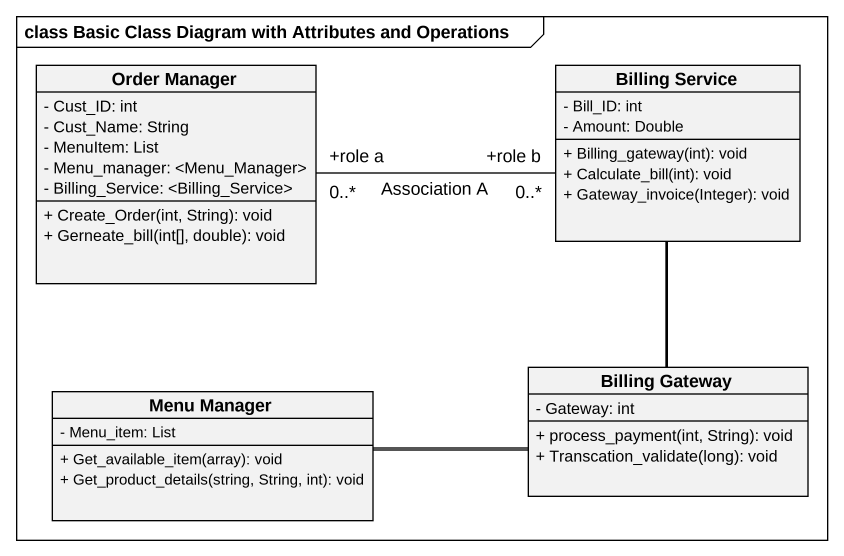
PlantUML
@startuml
mainframe class Basic Class Diagram with Attributes and Operations
hide circle
hide empty members
skinparam classAttributeIconSize 0
class "Order Manager" as Order_Manager {
  - Cust_ID: int
  - Cust_Name: String
  - MenuItem: List
  - Menu_manager: <Menu_Manager>
  - Billing_Service: <Billing_Service>
  + Create_Order(int, String): void
  + Gerneate_bill(int[], double): void
}
class "Billing Service" as Billing_Service {
  - Bill_ID: int
  - Amount: Double
  + Billing_gateway(int): void
  + Calculate_bill(int): void
  + Gateway_invoice(Integer): void
}
class "Billing Gateway" as Billing_Gateway {
  - Gateway: int
  + process_payment(int, String): void
  + Transcation_validate(long): void
}
class "Menu Manager" as Menu_Manager {
  - Menu_item: List
  + Get_available_item(array): void
  + Get_product_details(string, String, int): void
}
Order_Manager "+role a\n0..*" -right- "+role b\n0..*" Billing_Service : Association A
Billing_Service -- Billing_Service
Menu_Manager -- Menu_Manager
@enduml
